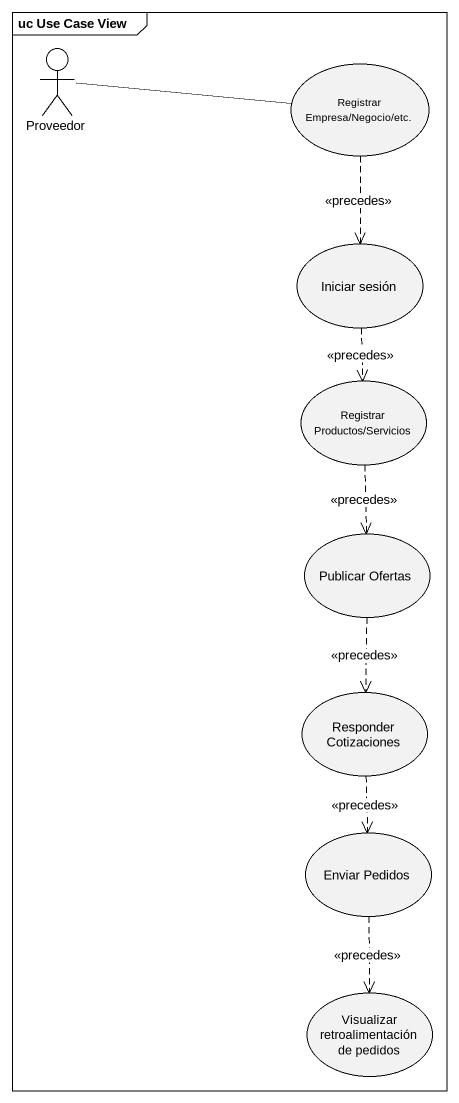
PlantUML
@startuml
mainframe uc Use Case View
actor Proveedor
usecase "Registrar Empresa/Negocio/etc." as Registrar_Empresa_Negocio
usecase "Iniciar sesión" as Iniciar_sesión
usecase "Registrar Productos/Servicios" as Registrar_Productos
usecase "Publicar Ofertas" as Publicar_Ofertas
usecase "Responder Cotizaciones" as Responder_Cotizaciones
usecase "Enviar Pedidos" as Enviar_Pedidos
usecase "Visualizar retroalimentación de pedidos" as Visualizar
Proveedor -right- Registrar_Empresa_Negocio
Registrar_Empresa_Negocio ..> Iniciar_sesión : <<precedes>>
Iniciar_sesión ..> Registrar_Productos : <<precedes>>
Registrar_Productos ..> Publicar_Ofertas : <<precedes>>
Publicar_Ofertas ..> Responder_Cotizaciones : <<precedes>>
Responder_Cotizaciones ..> Enviar_Pedidos : <<precedes>>
Enviar_Pedidos ..> Visualizar : <<precedes>>
@enduml
